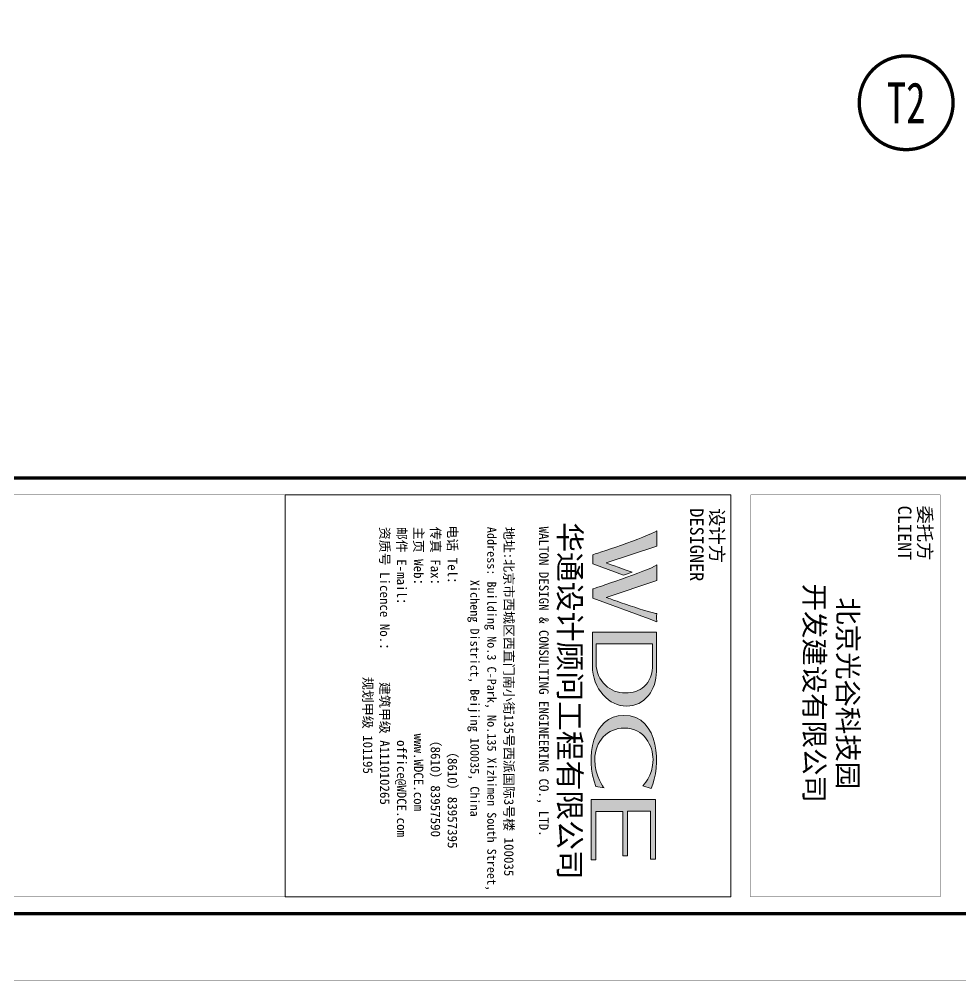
# Model space of a CAD drawing. Extents: x 76956 to 102217, y 21605 to 39570.
# Drawn here: x 96511 to 99321, y 22749 to 25619 of the extents above; entities that cross this region are included whole.
import ezdxf
from ezdxf.enums import TextEntityAlignment as Align

# ---------------------------------------------------------------- set-up
doc = ezdxf.new("R2010")
doc.units = 0
doc.header["$LTSCALE"] = 1000
doc.header["$MEASUREMENT"] = 0
doc.layers.add('01-标注_符号', color=200, linetype='Continuous')
doc.layers.add('02-TEXT_标注', color=130, linetype='Continuous')
doc.styles.add('_TCH_LABEL', font='STXIHEI_0.TTF', dxfattribs={"width": 0.75})
doc.styles.add('图签信息$0$hwxh', font='STXIHEI_0.TTF')
doc.styles.add('图签信息$0$华文细黑', font='STXIHEI_0.TTF', dxfattribs={"height": 10})

# ---------------------------------------------------------------- blocks, each defined once
blk = doc.blocks.new('图框-A1')
for points, const_width in [([(0, 0), (841, 0), (841, 594), (0, 594)], 0.05), ([(766, 584), (25, 584), (25, 10), (766, 10)], 0.5)]:
    blk.add_lwpolyline(points, close=True, dxfattribs=dict(const_width=const_width))
blk = doc.blocks.new('图签信息$0$logo2')
h = blk.add_hatch(color=7)
h.paths.add_polyline_path([(19.021, -7.36), (15.845, -7.36), (15.845, -3.972), (18.974, -3.972), (18.974, -4.243), (16.461, -4.243), (16.461, -5.448), (18.811, -5.448), (18.811, -5.686), (16.474, -5.686), (16.474, -7.116), (19.021, -7.116)])
edge = h.paths.add_edge_path()
edge.add_spline(control_points=[(15.259, -4.206), (15.259, -4.206), (15.127, -4.646), (15.127, -4.646), (15.127, -4.646), (14.62, -4.101), (13.734, -4.101), (13.035, -4.101), (12.071, -4.537), (12.076, -5.621), (12.08, -6.488), (12.766, -7.164), (13.734, -7.168), (14.656, -7.172), (15.227, -6.68), (15.227, -6.68), (15.227, -6.68), (15.164, -7.108), (15.164, -7.108), (13.632, -7.703), (11.417, -7.291), (11.411, -5.643), (11.404, -3.721), (14.157, -3.665), (15.259, -4.206)], knot_values=[0, 0, 0, 0, 1, 1, 1, 2, 2, 2, 3, 3, 3, 4, 4, 4, 5, 5, 5, 6, 6, 6, 7, 7, 7, 8, 8, 8, 8], degree=3, periodic=0)
edge = h.paths.add_edge_path(flags=16)
edge.add_spline(control_points=[(10.229, -5.566), (10.229, -5.16), (10.12, -4.83), (9.897, -4.576), (9.63, -4.273), (9.228, -4.122), (8.69, -4.122), (8.69, -4.122), (7.638, -4.122), (7.638, -4.122), (7.638, -4.122), (7.638, -7.098), (7.638, -7.098), (7.638, -7.098), (8.663, -7.098), (8.663, -7.098), (9.133, -7.098), (9.519, -6.934), (9.823, -6.604), (10.095, -6.309), (10.229, -5.964), (10.229, -5.566)], knot_values=[0, 0, 0, 0, 1, 1, 1, 2, 2, 2, 3, 3, 3, 4, 4, 4, 5, 5, 5, 6, 6, 6, 7, 7, 7, 7], degree=3, periodic=0)
edge = h.paths.add_edge_path()
edge.add_spline(control_points=[(10.919, -5.505), (10.919, -5.962), (10.725, -6.366), (10.336, -6.719), (9.92, -7.098), (9.414, -7.288), (8.817, -7.288), (8.817, -7.288), (7.028, -7.288), (7.028, -7.288), (7.028, -7.288), (7.028, -3.925), (7.028, -3.925), (7.028, -3.925), (9.095, -3.925), (9.095, -3.925), (9.593, -3.925), (10.015, -4.063), (10.363, -4.34), (10.733, -4.637), (10.919, -5.026), (10.919, -5.505)], knot_values=[0, 0, 0, 0, 1, 1, 1, 2, 2, 2, 3, 3, 3, 4, 4, 4, 5, 5, 5, 6, 6, 6, 7, 7, 7, 7], degree=3, periodic=0)
at = {"lineweight": 0}
blk.add_lwpolyline([(19.021, -7.36), (15.845, -7.36), (15.845, -3.972), (18.974, -3.972), (18.974, -4.243), (16.461, -4.243), (16.461, -5.448), (18.811, -5.448), (18.811, -5.686), (16.474, -5.686), (16.474, -7.116), (19.021, -7.116), (19.021, -7.36)], dxfattribs=at)
for points, knots in [([(10.919, -5.505), (10.919, -5.962), (10.725, -6.366), (10.336, -6.719), (9.92, -7.098), (9.414, -7.288), (8.817, -7.288), (8.817, -7.288), (7.028, -7.288), (7.028, -7.288), (7.028, -7.288), (7.028, -3.925), (7.028, -3.925), (7.028, -3.925), (9.095, -3.925), (9.095, -3.925), (9.593, -3.925), (10.015, -4.063), (10.363, -4.34), (10.733, -4.637), (10.919, -5.026), (10.919, -5.505)], [0, 0, 0, 0, 1, 1, 1, 2, 2, 2, 3, 3, 3, 4, 4, 4, 5, 5, 5, 6, 6, 6, 7, 7, 7, 7]), ([(15.259, -4.206), (15.259, -4.206), (15.127, -4.646), (15.127, -4.646), (15.127, -4.646), (14.62, -4.101), (13.734, -4.101), (13.035, -4.101), (12.071, -4.537), (12.076, -5.621), (12.08, -6.488), (12.766, -7.164), (13.734, -7.168), (14.656, -7.172), (15.227, -6.68), (15.227, -6.68), (15.227, -6.68), (15.164, -7.108), (15.164, -7.108), (13.632, -7.703), (11.417, -7.291), (11.411, -5.643), (11.404, -3.721), (14.157, -3.665), (15.259, -4.206)], [0, 0, 0, 0, 1, 1, 1, 2, 2, 2, 3, 3, 3, 4, 4, 4, 5, 5, 5, 6, 6, 6, 7, 7, 7, 8, 8, 8, 8]), ([(10.229, -5.566), (10.229, -5.16), (10.12, -4.83), (9.897, -4.576), (9.63, -4.273), (9.228, -4.122), (8.69, -4.122), (8.69, -4.122), (7.638, -4.122), (7.638, -4.122), (7.638, -4.122), (7.638, -7.098), (7.638, -7.098), (7.638, -7.098), (8.663, -7.098), (8.663, -7.098), (9.133, -7.098), (9.519, -6.934), (9.823, -6.604), (10.095, -6.309), (10.229, -5.964), (10.229, -5.566)], [0, 0, 0, 0, 1, 1, 1, 2, 2, 2, 3, 3, 3, 4, 4, 4, 5, 5, 5, 6, 6, 6, 7, 7, 7, 7])]:
    blk.add_open_spline(points, degree=3, knots=knots, dxfattribs=at)
blk = doc.blocks.new('图签信息$0$logo1')
h = blk.add_hatch(color=8)
edge = h.paths.add_edge_path()
edge.add_spline(control_points=[(3.863, -5.205), (3.635, -5.88), (3.386, -6.562), (3.386, -6.562), (3.386, -6.562), (2.503, -3.908), (2.503, -3.908), (2.503, -3.908), (1.802, -3.905), (1.687, -3.908), (2.021, -4.386), (2.952, -7.271), (2.952, -7.271), (2.952, -7.271), (3.437, -7.271), (3.437, -7.271), (3.437, -7.271), (4.032, -5.659), (4.032, -5.659), (4.032, -5.659), (3.863, -5.205), (3.863, -5.205)], knot_values=[0, 0, 0, 0, 1, 1, 1, 2, 2, 2, 3, 3, 3, 4, 4, 4, 5, 5, 5, 6, 6, 6, 7, 7, 7, 7], degree=3, periodic=0)
h = blk.add_hatch(color=7)
edge = h.paths.add_edge_path()
edge.add_spline(control_points=[(6.038, -3.908), (6.09, -4.101), (5.198, -6.562), (5.198, -6.562), (5.198, -6.562), (4.302, -3.908), (4.302, -3.908), (4.302, -3.908), (3.6, -3.905), (3.486, -3.908), (3.821, -4.386), (4.751, -7.271), (4.751, -7.271), (4.751, -7.271), (5.236, -7.271), (5.236, -7.271), (5.236, -7.271), (6.333, -4.3), (6.333, -4.3), (6.333, -4.3), (6.482, -3.908), (6.482, -3.908), (6.482, -3.908), (6.214, -3.914), (6.038, -3.908)], knot_values=[0, 0, 0, 0, 1, 1, 1, 2, 2, 2, 3, 3, 3, 4, 4, 4, 5, 5, 5, 6, 6, 6, 7, 7, 7, 8, 8, 8, 8], degree=3, periodic=0)
at = {"color": 8, "lineweight": 0}
blk.add_open_spline([(3.863, -5.205), (3.635, -5.88), (3.386, -6.562), (3.386, -6.562), (3.386, -6.562), (2.503, -3.908), (2.503, -3.908), (2.503, -3.908), (1.802, -3.905), (1.687, -3.908), (2.021, -4.386), (2.952, -7.271), (2.952, -7.271), (2.952, -7.271), (3.437, -7.271), (3.437, -7.271), (3.437, -7.271), (4.032, -5.659), (4.032, -5.659), (4.032, -5.659), (3.863, -5.205), (3.863, -5.205)], degree=3, knots=[0, 0, 0, 0, 1, 1, 1, 2, 2, 2, 3, 3, 3, 4, 4, 4, 5, 5, 5, 6, 6, 6, 7, 7, 7, 7], dxfattribs=at)
at = {"lineweight": 0}
blk.add_open_spline([(6.038, -3.908), (6.09, -4.101), (5.198, -6.562), (5.198, -6.562), (5.198, -6.562), (4.302, -3.908), (4.302, -3.908), (4.302, -3.908), (3.6, -3.905), (3.486, -3.908), (3.821, -4.386), (4.751, -7.271), (4.751, -7.271), (4.751, -7.271), (5.236, -7.271), (5.236, -7.271), (5.236, -7.271), (6.333, -4.3), (6.333, -4.3), (6.333, -4.3), (6.482, -3.908), (6.482, -3.908), (6.482, -3.908), (6.214, -3.914), (6.038, -3.908)], degree=3, knots=[0, 0, 0, 0, 1, 1, 1, 2, 2, 2, 3, 3, 3, 4, 4, 4, 5, 5, 5, 6, 6, 6, 7, 7, 7, 8, 8, 8, 8], dxfattribs=at)
blk.add_blockref('图签信息$0$logo2', (0, 0))
blk = doc.blocks.new('图签信息$0$时间-logo')
at = {"layer": 'Defpoints', "lineweight": 0}
blk.add_lwpolyline([(0, -23.457), (-21.166, -23.457), (-21.166, 0), (0, 0), (0, -23.457)], dxfattribs=at)
blk.add_blockref('图签信息$0$logo1', (-20.967, 0))
at = {"style": '图签信息$0$hwxh'}
for s, height, p in [('华通设计顾问工程有限公司 ', 1.15, (-19.726, -9.054)), ('WALTON DESIGN & CONSULTING ENGINEERING CO., LTD.', 0.5, (-19.497, -10.096)), ('地址:北京市西城区西直门南小街135号西派国际3号楼 100035', 0.5, (-19.485, -11.936)), ('Address: Building No.3 C-Park, No.135 Xizhimen South Street, ', 0.47, (-19.485, -12.827)), ('Xicheng District, Beijing 100035, China ', 0.47, (-16.691, -13.718)), ('电话 Tel：                        （8610）83957395 ', 0.5, (-19.564, -14.906)), ('传真 Fax：                      （8610）83957590 ', 0.5, (-19.485, -15.798)), ('主页 Web：                      www.WDCE.com ', 0.5, (-19.485, -16.689)), ('邮件 E-mail：                    office@WDCE.com ', 0.5, (-19.485, -17.58)), ('资质号 Licence No.：    建筑甲级 A111010265 ', 0.5, (-19.485, -18.472)), ('   规划甲级 101195', 0.5, (-12.602, -19.363))]:
    blk.add_text(s, height=height, dxfattribs=at).set_placement(p)
blk = doc.blocks.new('图签信息')
at = {"const_width": 0.5}
blk.add_lwpolyline([(-65, 0), (0, 0), (0, 500.5), (-65, 500.5)], close=True, dxfattribs=at)
at = {"const_width": 0.05}
for points in [[(-2.5, 407.85), (-2.5, 436.12), (-62.5, 436.12), (-62.5, 407.85)], [(-62.5, 407.85), (-2.5, 407.85)], [(-62.5, 404.92), (-62.5, 227.83)], [(-62.5, 404.92), (-2.5, 404.92)], [(-62.5, 227.83), (-2.5, 227.83), (-2.5, 404.92)], [(-57.5, 338.36), (-7.5, 338.36)]]:
    blk.add_lwpolyline(points, dxfattribs=at)
at = {"ltscale": 0.001, "xscale": 2.834689937531525, "yscale": 2.834689937531525, "zscale": 2.834689937531525}
blk.add_blockref('图签信息$0$时间-logo', (-2.5, 404.92), dxfattribs=at)
at = {"style": '图签信息$0$华文细黑'}
for s, p in [('委托方', (-60.9, 434.86)), ('CLIENT', (-60.9, 431.86)), ('设计方', (-60.5, 403.83)), ('DESIGNER', (-60.5, 400.83))]:
    blk.add_text(s, height=2, dxfattribs=at).set_placement(p, align=Align.TOP_LEFT)
at = {"color": 4, "ltscale": 0.001, "insert": (-32.9, 419.71), "char_height": 3, "width": 58.4895, "attachment_point": 5, "style": '图签信息$0$华文细黑'}
blk.add_mtext('北京光谷科技园\\P开发建设有限公司', dxfattribs=at)
blk = doc.blocks.new('图签-A1')
at = {"color": 2}
blk.add_blockref('图签信息', (0, 0), dxfattribs=at)

msp = doc.modelspace()

# ---------------------------------------------------------------- linework, layer by layer
at = {"layer": '01-标注_符号', "const_width": 10}
msp.add_lwpolyline([(99297.6, 25370.1, 1), (99017.6, 25370.1, 1)], format="xyb", close=True, dxfattribs=at)

# ---------------------------------------------------------------- block references
at = {"xscale": 20, "yscale": 20, "zscale": 20, "rotation": 270}
for name, p in [('图框-A1', (90336.3, 39569.4)), ('图签-A1', (90536.3, 22949.4))]:
    msp.add_blockref(name, p, dxfattribs=at)

# ---------------------------------------------------------------- texts
at = {"layer": '02-TEXT_标注', "style": '_TCH_LABEL', "width": 0.961091}
msp.add_text('T2', height=122.06, dxfattribs=at).set_placement((99099.8, 25309.1), (99215.3, 25309.1), align=Align.FIT)

doc.saveas('drawing.dxf')
